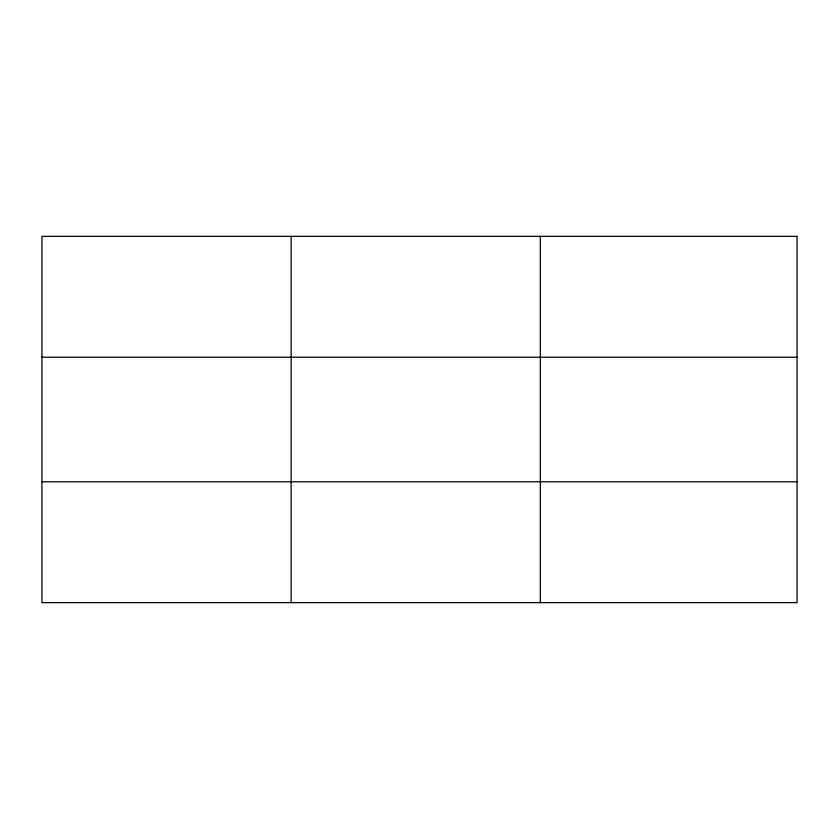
<?xml version="1.0" encoding="UTF-8"?>
<svg xmlns="http://www.w3.org/2000/svg" width="839" height="839" viewBox="0 0 839 839"><rect width="100%" height="100%" fill="white"/><g stroke="black" fill="none" stroke-linecap="round" stroke-linejoin="round"><path stroke-width="1.26" d="M291.133 602.654L291.133 236.346M540.316 602.654L540.316 236.346M41.95 357.225L797.05 357.225M41.95 481.775L797.05 481.775M797.05 236.346L797.05 602.654L41.95 602.654L41.95 236.346L797.05 236.346"/></g></svg>
